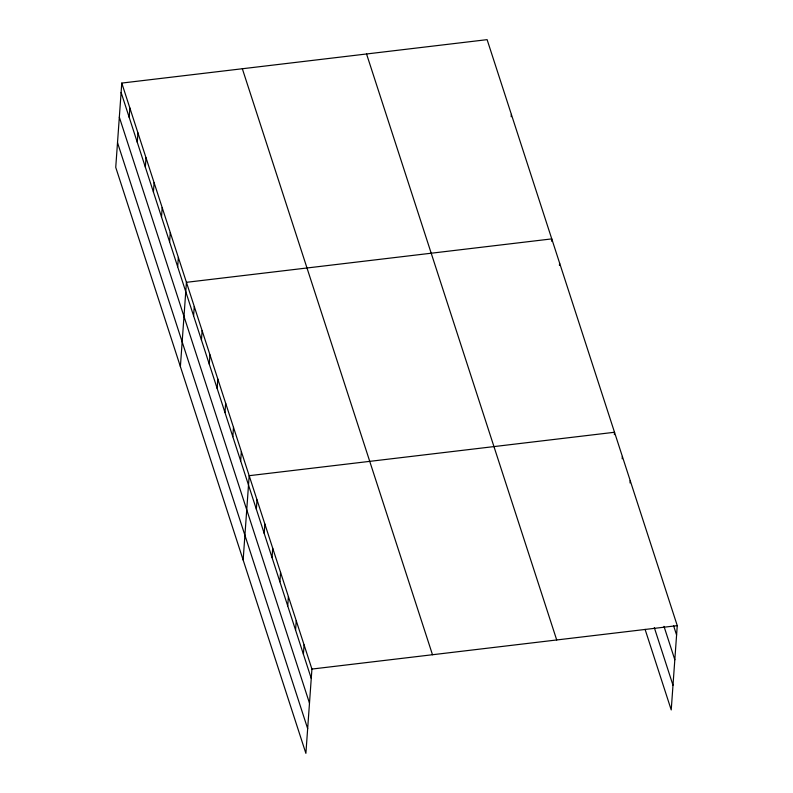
<?xml version="1.0" encoding="UTF-8"?>
<svg xmlns="http://www.w3.org/2000/svg" width="793" height="793" viewBox="0 0 793 793"><rect width="100%" height="100%" fill="white"/><g stroke="black" fill="none" stroke-linecap="round" stroke-linejoin="round"><path stroke-width="1.19" d="M121.775 83.077L115.738 167.363L305.89 753.35L311.927 669.064L121.775 83.077L487.11 39.65L677.262 625.637L671.225 709.923L645.076 629.345M129.19 117.364L129.864 107.987M137.268 142.264L137.942 132.887M145.347 167.164L146.021 157.787M153.436 192.075L154.1 182.697M161.514 216.975L162.188 207.597M169.593 241.885L170.267 232.508M177.682 266.785L178.346 257.408M180.388 366.594L186.434 282.318L551.759 238.891L551.591 241.231M193.601 315.862L194.275 306.485M201.442 340.038L202.116 330.661M209.293 364.205L209.957 354.828M217.133 388.382L217.807 379.004M224.974 412.548L225.648 403.171M232.825 436.725L233.489 427.348M240.666 460.892L241.34 451.514M243.144 559.977L249.18 475.691L614.516 432.264L614.347 434.604M256.347 509.245L257.021 499.868M264.198 533.411L264.872 524.034M272.039 557.588L272.713 548.211M279.879 581.755L280.553 572.377M287.73 605.931L288.394 596.554M295.571 630.098L296.245 620.721M303.412 654.275L304.086 644.897M511.188 116.71L511.356 114.361M559.442 265.407L559.61 263.058M622.188 458.78L622.356 456.431M630.029 482.947L630.197 480.608M311.927 669.064L677.262 625.637M673.604 625.806L676.588 635.015M663.989 626.351L674.823 659.736M654.314 627.65L672.989 685.202M366.554 53.983L556.706 639.971M242.341 68.743L432.492 654.74M121.111 92.454L311.262 678.441M119.337 117.176L309.488 703.163M117.513 142.641L307.664 728.628"/></g></svg>
